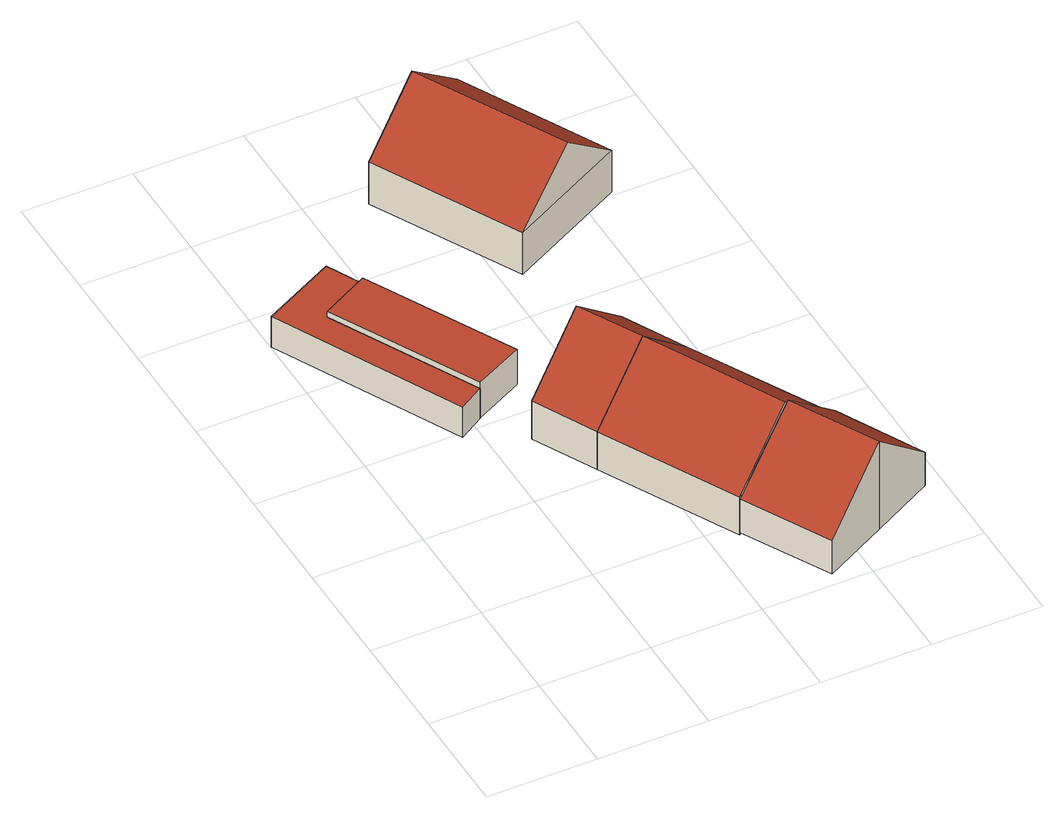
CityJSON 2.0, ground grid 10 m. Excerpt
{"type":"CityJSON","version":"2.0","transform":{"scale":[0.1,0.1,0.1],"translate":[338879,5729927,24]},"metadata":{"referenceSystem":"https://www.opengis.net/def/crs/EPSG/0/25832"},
"CityObjects":{
"building1":{"type":"Building","attributes":{"Geometrietyp2DReferenz":"3000","Gemeindeschluessel":"05170012","function":"31001_2720","roofType":"1000","measuredHeight":3.14},"address":[{"country":"Germany","locality":"Hamminkeln","thoroughfareNumber":"1","thoroughfareName":"Am Mühlenbach"}],"geometry":[{"type":"Solid","lod":"2","boundaries":[[[[0,1,2,3]],[[4,5,1,0]],[[6,7,5,4]],[[8,9,7,6]],[[10,11,9,8]],[[3,2,11,10]],[[8,6,4,0,3,10]],[[1,5,7,9,11,2]]]],"semantics":{"surfaces":[{"type":"WallSurface"},{"type":"RoofSurface"},{"type":"GroundSurface"}],"values":[[0,0,0,0,0,0,1,2]]}}]},
"building2":{"type":"Building","attributes":{"Geometrietyp2DReferenz":"3000","Gemeindeschluessel":"05170012","function":"31001_2720","roofType":"1000","measuredHeight":3.69},"address":[{"country":"Germany","locality":"Hamminkeln","thoroughfareNumber":"1","thoroughfareName":"Am Mühlenbach"}],"geometry":[{"type":"Solid","lod":"2","boundaries":[[[[12,13,14,15]],[[16,17,13,12]],[[18,19,17,16]],[[15,14,19,18]],[[16,12,15,18]],[[13,17,19,14]]]],"semantics":{"surfaces":[{"type":"WallSurface"},{"type":"RoofSurface"},{"type":"GroundSurface"}],"values":[[0,0,0,0,1,2]]}}]},
"building3":{"type":"Building","attributes":{"Geometrietyp2DReferenz":"3000","Gemeindeschluessel":"05170012","function":"31001_1220","roofType":"3100","measuredHeight":9.55},"address":[{"country":"Germany","locality":"Hamminkeln","thoroughfareNumber":"1","thoroughfareName":"Am Mühlenbach"}],"geometry":[{"type":"Solid","lod":"2","boundaries":[[[[20,21,22,23]],[[24,25,21,20]],[[26,27,25,24]],[[23,22,27,26]],[[20,28,24]],[[26,29,23]],[[23,29,28,20]],[[24,28,29,26]],[[21,25,27,22]]]],"semantics":{"surfaces":[{"type":"WallSurface"},{"type":"RoofSurface"},{"type":"GroundSurface"}],"values":[[0,0,0,0,0,0,1,1,2]]}}]},
"building4":{"type":"Building","attributes":{"Geometrietyp2DReferenz":"3000","Gemeindeschluessel":"05170012","function":"31001_1220","roofType":"3100","measuredHeight":9.51},"address":[{"country":"Germany","locality":"Hamminkeln","thoroughfareNumber":"1","thoroughfareName":"Am Mühlenbach"}],"geometry":[{"type":"Solid","lod":"2","boundaries":[[[[30,31,21,20]],[[32,33,31,30]],[[24,25,33,32]],[[20,21,25,24]],[[30,34,32]],[[24,28,20]],[[20,28,34,30]],[[32,34,28,24]],[[31,33,25,21]]]],"semantics":{"surfaces":[{"type":"WallSurface"},{"type":"RoofSurface"},{"type":"GroundSurface"}],"values":[[0,0,0,0,0,0,1,1,2]]}}]},
"building5":{"type":"Building","attributes":{"Geometrietyp2DReferenz":"3000","Gemeindeschluessel":"05170012","function":"31001_1220","roofType":"3100","measuredHeight":9.35},"address":[{"country":"Germany","locality":"Hamminkeln","thoroughfareNumber":"1","thoroughfareName":"Am Mühlenbach"}],"geometry":[{"type":"Solid","lod":"2","boundaries":[[[[35,36,37,38]],[[39,40,36,35]],[[41,42,40,39]],[[43,44,42,41]],[[45,46,44,43]],[[47,48,46,45]],[[38,37,48,47]],[[39,35,38,41]],[[47,45,43,41,38]],[[36,40,42,44,46,48,37]]]],"semantics":{"surfaces":[{"type":"WallSurface"},{"type":"RoofSurface"},{"type":"GroundSurface"}],"values":[[0,0,0,0,0,0,0,1,1,2]]}}]},
"building6":{"type":"Building","attributes":{"Geometrietyp2DReferenz":"3000","Gemeindeschluessel":"05170012","function":"31001_2720","roofType":"3100","measuredHeight":9.57},"address":[{"country":"Germany","locality":"Hamminkeln","thoroughfareNumber":"1","thoroughfareName":"Am Mühlenbach"}],"geometry":[{"type":"Solid","lod":"2","boundaries":[[[[49,50,51,52]],[[53,54,50,49]],[[55,56,54,53]],[[52,51,56,55]],[[49,57,53]],[[55,58,52]],[[52,58,57,49]],[[53,57,58,55]],[[50,54,56,51]]]],"semantics":{"surfaces":[{"type":"WallSurface"},{"type":"RoofSurface"},{"type":"GroundSurface"}],"values":[[0,0,0,0,0,0,1,1,2]]}}]}
},
"vertices":[
[108,309,37],[108,309,5],[40,442,5],[40,442,37],[85,295,37],[85,295,5],[1,463,37],[1,463,5],[68,497,37],[68,497,5],[84,465,37],[84,465,5],
[108,309,43],[108,309,6],[153,331,6],[153,331,43],[40,442,43],[40,442,6],[84,465,43],[84,465,6],
[272,267,47],[272,267,7],[243,324,7],[243,324,47],[161,209,47],[161,209,7],[132,266,47],[132,266,7],[217,238,103],[187,295,103],
[337,144,47],[337,144,7],[225,86,47],[225,86,7],[281,115,103],
[267,7,45],[267,7,10],[325,38,10],[325,38,103],[225,86,45],[225,86,10],[284,116,103],[284,116,10],[337,144,50],[337,144,10],[342,146,45],[342,146,10],[382,68,45],[382,68,10],
[328,504,49],[328,504,5],[259,638,5],[259,638,49],[219,448,49],[219,448,5],[150,581,49],[150,581,5],[274,476,101],[204,610,101]
]}
